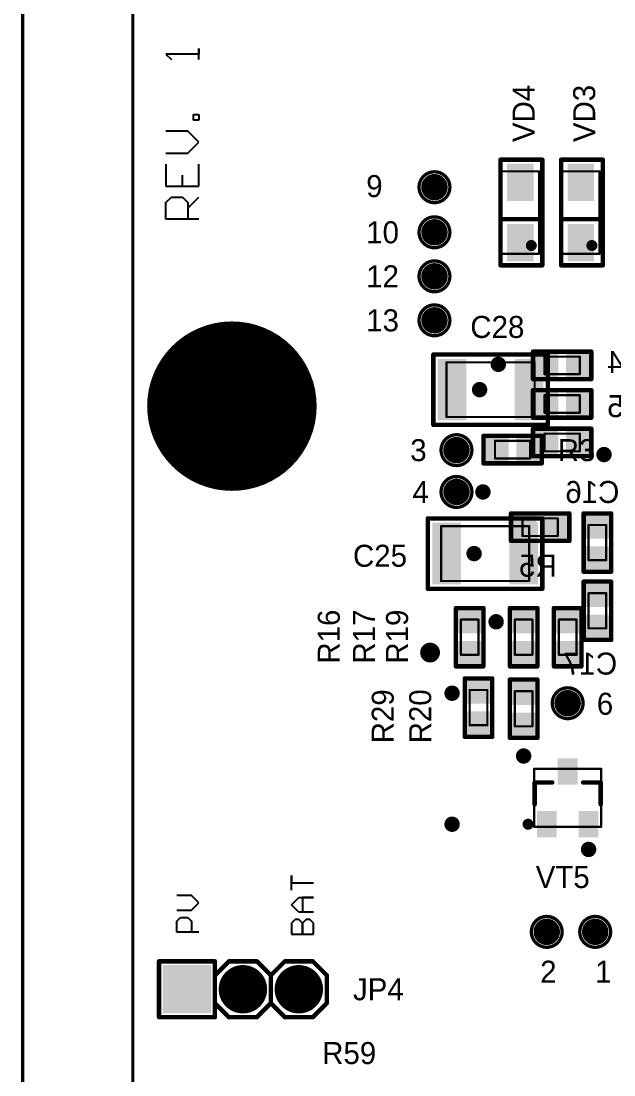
# Model space of a CAD drawing. Header units: millimetres. Extents: x 401 to 511, y 209 to 411.
# Drawn here: x 400.78 to 427.7, y 280.06 to 327.95 of the extents above; entities that cross this region are included whole.
import ezdxf

# ---------------------------------------------------------------- set-up
doc = ezdxf.new("R2010")
doc.units = ezdxf.units.MM
for name, color, linetype in [('BottomOverlay', 54, 'Continuous'), ('BottomSolder', 6, 'Continuous'), ('KeepOutLayer', 6, 'Continuous'), ('Mechanical1', 6, 'Continuous'), ('Mechanical2', 216, 'Continuous'), ('MultiLayer', 9, 'Continuous'), ('TopOverlay', 2, 'Continuous'), ('TopSolder', 216, 'Continuous')]:
    doc.layers.add(name, color=color, linetype=linetype)

msp = doc.modelspace()

# ---------------------------------------------------------------- linework, layer by layer
at = {"layer": 'BottomOverlay', "const_width": 0.2}
for points in [[(424.025, 312.923), (426.675, 312.923)], [(424.025, 311.673), (424.025, 312.923)], [(426.675, 311.673), (426.675, 312.923)], [(424.025, 311.673), (426.675, 311.673)], [(424.025, 311.173), (426.675, 311.173)], [(424.025, 309.923), (424.025, 311.173)], [(426.675, 309.923), (426.675, 311.173)], [(424.025, 309.923), (426.675, 309.923)], [(424.025, 308.173), (424.025, 309.423)], [(424.025, 309.423), (426.675, 309.423)], [(426.675, 308.173), (426.675, 309.423)], [(424.025, 308.173), (426.675, 308.173)], [(423.025, 304.323), (423.025, 305.573)], [(423.025, 305.573), (425.675, 305.573)], [(425.675, 304.323), (425.675, 305.573)], [(426.325, 302.923), (426.325, 305.573)], [(426.325, 305.573), (427.575, 305.573)], [(427.575, 302.923), (427.575, 305.573)], [(423.025, 304.323), (425.675, 304.323)], [(426.325, 302.923), (427.575, 302.923)], [(426.325, 299.823), (426.325, 302.473)], [(426.325, 302.473), (427.575, 302.473)], [(427.575, 299.823), (427.575, 302.473)], [(426.325, 299.823), (427.575, 299.823)]]:
    msp.add_lwpolyline(points, dxfattribs=at)
at = {"layer": 'BottomOverlay', "const_width": 0.1}
for points in [[(423.975, 312.923, 1), (424.075, 312.923, 1)], [(423.975, 312.923, 1), (424.075, 312.923, 1)], [(426.625, 312.923, 1), (426.725, 312.923, 1)], [(426.625, 312.923, 1), (426.725, 312.923, 1)], [(423.975, 311.673, 1), (424.075, 311.673, 1)], [(423.975, 311.673, 1), (424.075, 311.673, 1)], [(426.625, 311.673, 1), (426.725, 311.673, 1)], [(426.625, 311.673, 1), (426.725, 311.673, 1)], [(423.975, 311.173, 1), (424.075, 311.173, 1)], [(423.975, 311.173, 1), (424.075, 311.173, 1)], [(426.625, 311.173, 1), (426.725, 311.173, 1)], [(426.625, 311.173, 1), (426.725, 311.173, 1)], [(423.975, 309.923, 1), (424.075, 309.923, 1)], [(423.975, 309.923, 1), (424.075, 309.923, 1)], [(426.625, 309.923, 1), (426.725, 309.923, 1)], [(426.625, 309.923, 1), (426.725, 309.923, 1)], [(423.975, 309.423, 1), (424.075, 309.423, 1)], [(423.975, 309.423, 1), (424.075, 309.423, 1)], [(426.625, 309.423, 1), (426.725, 309.423, 1)], [(426.625, 309.423, 1), (426.725, 309.423, 1)], [(423.975, 308.173, 1), (424.075, 308.173, 1)], [(423.975, 308.173, 1), (424.075, 308.173, 1)], [(426.625, 308.173, 1), (426.725, 308.173, 1)], [(426.625, 308.173, 1), (426.725, 308.173, 1)], [(422.975, 305.573, 1), (423.075, 305.573, 1)], [(422.975, 305.573, 1), (423.075, 305.573, 1)], [(425.625, 305.573, 1), (425.725, 305.573, 1)], [(425.625, 305.573, 1), (425.725, 305.573, 1)], [(426.275, 305.573, 1), (426.375, 305.573, 1)], [(426.275, 305.573, 1), (426.375, 305.573, 1)], [(427.525, 305.573, 1), (427.625, 305.573, 1)], [(427.525, 305.573, 1), (427.625, 305.573, 1)], [(422.975, 304.323, 1), (423.075, 304.323, 1)], [(422.975, 304.323, 1), (423.075, 304.323, 1)], [(425.625, 304.323, 1), (425.725, 304.323, 1)], [(425.625, 304.323, 1), (425.725, 304.323, 1)], [(426.275, 302.923, 1), (426.375, 302.923, 1)], [(426.275, 302.923, 1), (426.375, 302.923, 1)], [(427.525, 302.923, 1), (427.625, 302.923, 1)], [(427.525, 302.923, 1), (427.625, 302.923, 1)], [(426.275, 302.473, 1), (426.375, 302.473, 1)], [(426.275, 302.473, 1), (426.375, 302.473, 1)], [(427.525, 302.473, 1), (427.625, 302.473, 1)], [(427.525, 302.473, 1), (427.625, 302.473, 1)], [(426.275, 299.823, 1), (426.375, 299.823, 1)], [(426.275, 299.823, 1), (426.375, 299.823, 1)], [(427.525, 299.823, 1), (427.625, 299.823, 1)], [(427.525, 299.823, 1), (427.625, 299.823, 1)]]:
    msp.add_lwpolyline(points, format="xyb", close=True, dxfattribs=at)
at = {"layer": 'BottomSolder'}
for points, const_width in [([(408.425, 310.448, 1), (412.275, 310.448, 1)], 3.85), ([(422.275, 312.348, 1), (422.625, 312.348, 1)], 0.35), ([(421.425, 311.198, 1), (421.775, 311.198, 1)], 0.35), ([(427.075, 308.248, 1), (427.425, 308.248, 1)], 0.35), ([(421.575, 306.548, 1), (421.925, 306.548, 1)], 0.35), ([(421.175, 303.748, 1), (421.525, 303.748, 1)], 0.35), ([(422.175, 300.648, 1), (422.525, 300.648, 1)], 0.35), ([(419.125, 299.248, 1), (419.575, 299.248, 1)], 0.45), ([(420.175, 297.402, 1), (420.525, 297.402, 1)], 0.35), ([(423.425, 294.548, 1), (423.775, 294.548, 1)], 0.35), ([(420.175, 291.448, 1), (420.525, 291.448, 1)], 0.35), ([(426.375, 290.302, 1), (426.725, 290.302, 1)], 0.35), ([(410.3, 283.948, 1), (411.4, 283.948, 1)], 1.1), ([(412.84, 283.948, 1), (413.94, 283.948, 1)], 1.1)]:
    msp.add_lwpolyline(points, format="xyb", close=True, dxfattribs=dict(at, const_width=const_width))
for points in [[(425.175, 311.773), (425.175, 312.823), (424.125, 311.773), (424.125, 312.823)], [(426.575, 311.773), (426.575, 312.823), (425.525, 311.773), (425.525, 312.823)], [(424.125, 311.073), (424.125, 310.023), (425.175, 311.073), (425.175, 310.023)], [(425.525, 311.073), (425.525, 310.023), (426.575, 311.073), (426.575, 310.023)], [(424.125, 309.323), (424.125, 308.273), (425.175, 309.323), (425.175, 308.273)], [(425.525, 309.323), (425.525, 308.273), (426.575, 309.323), (426.575, 308.273)], [(423.125, 305.473), (423.125, 304.423), (424.175, 305.473), (424.175, 304.423)], [(424.525, 305.473), (424.525, 304.423), (425.575, 305.473), (425.575, 304.423)], [(426.425, 304.423), (427.475, 304.423), (426.425, 305.473), (427.475, 305.473)], [(426.425, 303.023), (427.475, 303.023), (426.425, 304.073), (427.475, 304.073)], [(426.425, 301.323), (427.475, 301.323), (426.425, 302.373), (427.475, 302.373)], [(426.425, 299.923), (427.475, 299.923), (426.425, 300.973), (427.475, 300.973)], [(407.21, 282.848), (409.41, 282.848), (407.21, 285.048), (409.41, 285.048)]]:
    msp.add_solid(points, dxfattribs=at)
at = {"layer": 'KeepOutLayer', "const_width": 0.15}
for points in [[(400.85, 210.448), (400.85, 410.448)], [(405.85, 210.448), (405.85, 410.448)]]:
    msp.add_lwpolyline(points, dxfattribs=at)
at = {"layer": 'Mechanical1', "const_width": 0.1}
for points in [[(422.6, 317.372), (422.6, 321.122)], [(422.6, 321.122), (424.3, 321.122)], [(424.3, 317.372), (424.3, 321.122)], [(425.35, 317.372), (425.35, 321.122)], [(425.35, 321.122), (427.05, 321.122)], [(427.05, 317.372), (427.05, 321.122)], [(422.6, 317.372), (424.3, 317.372)], [(425.35, 317.372), (427.05, 317.372)], [(420.1, 312.442), (424.1, 312.442)], [(420.1, 309.953), (420.1, 312.442)], [(424.1, 309.953), (424.1, 312.442)], [(420.1, 309.953), (424.1, 309.953)], [(422.3, 308.073), (422.3, 308.873)], [(422.3, 308.873), (423.9, 308.873)], [(423.9, 308.073), (423.9, 308.873)], [(422.3, 308.073), (423.9, 308.073)], [(419.85, 302.503), (419.85, 304.992)], [(419.85, 304.992), (423.85, 304.992)], [(423.85, 302.503), (423.85, 304.992)], [(419.85, 302.503), (423.85, 302.503)], [(420.75, 300.748), (421.55, 300.748)], [(420.75, 299.148), (420.75, 300.748)], [(421.55, 299.148), (421.55, 300.748)], [(423.2, 300.748), (424, 300.748)], [(423.2, 299.148), (423.2, 300.748)], [(424, 299.148), (424, 300.748)], [(425.2, 300.748), (426, 300.748)], [(425.2, 299.148), (425.2, 300.748)], [(426, 299.148), (426, 300.748)], [(420.75, 299.148), (421.55, 299.148)], [(423.2, 299.148), (424, 299.148)], [(425.2, 299.148), (426, 299.148)], [(421.15, 297.548), (421.95, 297.548)], [(421.15, 295.948), (421.15, 297.548)], [(421.95, 295.948), (421.95, 297.548)], [(423.2, 297.498), (424, 297.498)], [(423.2, 295.898), (423.2, 297.498)], [(424, 295.898), (424, 297.498)], [(421.15, 295.948), (421.95, 295.948)], [(423.2, 295.898), (424, 295.898)], [(424.08, 293.968), (427.12, 293.968)], [(424.08, 291.328), (424.08, 293.968)], [(427.12, 291.328), (427.12, 293.968)], [(424.08, 291.328), (427.12, 291.328)], [(407.04, 285.218), (409.58, 285.218)], [(407.04, 282.678), (407.04, 285.218)], [(409.58, 282.678), (409.58, 285.218)], [(409.58, 284.583), (410.215, 285.218)], [(410.215, 285.218), (411.485, 285.218)], [(411.485, 285.218), (412.12, 284.583)], [(412.12, 284.583), (412.755, 285.218)], [(412.755, 285.218), (414.025, 285.218)], [(414.025, 285.218), (414.66, 284.583)], [(412.12, 283.313), (412.12, 284.583)], [(414.66, 283.313), (414.66, 284.583)], [(409.58, 283.313), (410.215, 282.678)], [(411.485, 282.678), (412.12, 283.313)], [(412.12, 283.313), (412.755, 282.678)], [(414.025, 282.678), (414.66, 283.313)], [(407.04, 282.678), (409.58, 282.678)], [(410.215, 282.678), (411.485, 282.678)], [(412.755, 282.678), (414.025, 282.678)]]:
    msp.add_lwpolyline(points, dxfattribs=at)
at = {"layer": 'Mechanical1'}
for points, const_width in [([(422.575, 321.122, 1), (422.625, 321.122, 1)], 0.05), ([(422.575, 321.122, 1), (422.625, 321.122, 1)], 0.05), ([(424.275, 321.122, 1), (424.325, 321.122, 1)], 0.05), ([(424.275, 321.122, 1), (424.325, 321.122, 1)], 0.05), ([(425.325, 321.122, 1), (425.375, 321.122, 1)], 0.05), ([(425.325, 321.122, 1), (425.375, 321.122, 1)], 0.05), ([(427.025, 321.122, 1), (427.075, 321.122, 1)], 0.05), ([(427.025, 321.122, 1), (427.075, 321.122, 1)], 0.05), ([(423.825, 317.748, 1), (424.075, 317.748, 1)], 0.25), ([(426.575, 317.748, 1), (426.825, 317.748, 1)], 0.25), ([(422.575, 317.372, 1), (422.625, 317.372, 1)], 0.05), ([(422.575, 317.372, 1), (422.625, 317.372, 1)], 0.05), ([(424.275, 317.372, 1), (424.325, 317.372, 1)], 0.05), ([(424.275, 317.372, 1), (424.325, 317.372, 1)], 0.05), ([(425.325, 317.372, 1), (425.375, 317.372, 1)], 0.05), ([(425.325, 317.372, 1), (425.375, 317.372, 1)], 0.05), ([(427.025, 317.372, 1), (427.075, 317.372, 1)], 0.05), ([(427.025, 317.372, 1), (427.075, 317.372, 1)], 0.05), ([(420.075, 312.442, 1), (420.125, 312.442, 1)], 0.05), ([(420.075, 312.442, 1), (420.125, 312.442, 1)], 0.05), ([(424.075, 312.442, 1), (424.125, 312.442, 1)], 0.05), ([(424.075, 312.442, 1), (424.125, 312.442, 1)], 0.05), ([(420.075, 309.953, 1), (420.125, 309.953, 1)], 0.05), ([(420.075, 309.953, 1), (420.125, 309.953, 1)], 0.05), ([(424.075, 309.953, 1), (424.125, 309.953, 1)], 0.05), ([(424.075, 309.953, 1), (424.125, 309.953, 1)], 0.05), ([(422.275, 308.873, 1), (422.325, 308.873, 1)], 0.05), ([(422.275, 308.873, 1), (422.325, 308.873, 1)], 0.05), ([(423.875, 308.873, 1), (423.925, 308.873, 1)], 0.05), ([(423.875, 308.873, 1), (423.925, 308.873, 1)], 0.05), ([(422.275, 308.073, 1), (422.325, 308.073, 1)], 0.05), ([(422.275, 308.073, 1), (422.325, 308.073, 1)], 0.05), ([(423.875, 308.073, 1), (423.925, 308.073, 1)], 0.05), ([(423.875, 308.073, 1), (423.925, 308.073, 1)], 0.05), ([(419.825, 304.992, 1), (419.875, 304.992, 1)], 0.05), ([(419.825, 304.992, 1), (419.875, 304.992, 1)], 0.05), ([(423.825, 304.992, 1), (423.875, 304.992, 1)], 0.05), ([(423.825, 304.992, 1), (423.875, 304.992, 1)], 0.05), ([(419.825, 302.503, 1), (419.875, 302.503, 1)], 0.05), ([(419.825, 302.503, 1), (419.875, 302.503, 1)], 0.05), ([(423.825, 302.503, 1), (423.875, 302.503, 1)], 0.05), ([(423.825, 302.503, 1), (423.875, 302.503, 1)], 0.05), ([(420.725, 300.748, 1), (420.775, 300.748, 1)], 0.05), ([(420.725, 300.748, 1), (420.775, 300.748, 1)], 0.05), ([(421.525, 300.748, 1), (421.575, 300.748, 1)], 0.05), ([(421.525, 300.748, 1), (421.575, 300.748, 1)], 0.05), ([(423.175, 300.748, 1), (423.225, 300.748, 1)], 0.05), ([(423.175, 300.748, 1), (423.225, 300.748, 1)], 0.05), ([(423.975, 300.748, 1), (424.025, 300.748, 1)], 0.05), ([(423.975, 300.748, 1), (424.025, 300.748, 1)], 0.05), ([(425.175, 300.748, 1), (425.225, 300.748, 1)], 0.05), ([(425.175, 300.748, 1), (425.225, 300.748, 1)], 0.05), ([(425.975, 300.748, 1), (426.025, 300.748, 1)], 0.05), ([(425.975, 300.748, 1), (426.025, 300.748, 1)], 0.05), ([(420.725, 299.148, 1), (420.775, 299.148, 1)], 0.05), ([(420.725, 299.148, 1), (420.775, 299.148, 1)], 0.05), ([(421.525, 299.148, 1), (421.575, 299.148, 1)], 0.05), ([(421.525, 299.148, 1), (421.575, 299.148, 1)], 0.05), ([(423.175, 299.148, 1), (423.225, 299.148, 1)], 0.05), ([(423.175, 299.148, 1), (423.225, 299.148, 1)], 0.05), ([(423.975, 299.148, 1), (424.025, 299.148, 1)], 0.05), ([(423.975, 299.148, 1), (424.025, 299.148, 1)], 0.05), ([(425.175, 299.148, 1), (425.225, 299.148, 1)], 0.05), ([(425.175, 299.148, 1), (425.225, 299.148, 1)], 0.05), ([(425.975, 299.148, 1), (426.025, 299.148, 1)], 0.05), ([(425.975, 299.148, 1), (426.025, 299.148, 1)], 0.05), ([(421.125, 297.548, 1), (421.175, 297.548, 1)], 0.05), ([(421.125, 297.548, 1), (421.175, 297.548, 1)], 0.05), ([(421.925, 297.548, 1), (421.975, 297.548, 1)], 0.05), ([(421.925, 297.548, 1), (421.975, 297.548, 1)], 0.05), ([(423.175, 297.498, 1), (423.225, 297.498, 1)], 0.05), ([(423.175, 297.498, 1), (423.225, 297.498, 1)], 0.05), ([(423.975, 297.498, 1), (424.025, 297.498, 1)], 0.05), ([(423.975, 297.498, 1), (424.025, 297.498, 1)], 0.05), ([(421.125, 295.948, 1), (421.175, 295.948, 1)], 0.05), ([(421.125, 295.948, 1), (421.175, 295.948, 1)], 0.05), ([(421.925, 295.948, 1), (421.975, 295.948, 1)], 0.05), ([(421.925, 295.948, 1), (421.975, 295.948, 1)], 0.05), ([(423.175, 295.898, 1), (423.225, 295.898, 1)], 0.05), ([(423.175, 295.898, 1), (423.225, 295.898, 1)], 0.05), ([(423.975, 295.898, 1), (424.025, 295.898, 1)], 0.05), ([(423.975, 295.898, 1), (424.025, 295.898, 1)], 0.05), ([(424.055, 293.968, 1), (424.105, 293.968, 1)], 0.05), ([(424.055, 293.968, 1), (424.105, 293.968, 1)], 0.05), ([(427.095, 293.968, 1), (427.145, 293.968, 1)], 0.05), ([(427.095, 293.968, 1), (427.145, 293.968, 1)], 0.05), ([(423.925, 291.448, 1), (423.675, 291.448, 1)], 0.25), ([(423.613, 291.448, 1), (423.737, 291.448, 1)], 0.125), ([(423.863, 291.448, 1), (423.988, 291.448, 1)], 0.125), ([(424.055, 291.328, 1), (424.105, 291.328, 1)], 0.05), ([(424.055, 291.328, 1), (424.105, 291.328, 1)], 0.05), ([(427.095, 291.328, 1), (427.145, 291.328, 1)], 0.05), ([(427.095, 291.328, 1), (427.145, 291.328, 1)], 0.05), ([(407.015, 285.218, 1), (407.065, 285.218, 1)], 0.05), ([(407.015, 285.218, 1), (407.065, 285.218, 1)], 0.05), ([(409.555, 285.218, 1), (409.605, 285.218, 1)], 0.05), ([(409.555, 285.218, 1), (409.605, 285.218, 1)], 0.05), ([(410.19, 285.218, 1), (410.24, 285.218, 1)], 0.05), ([(410.19, 285.218, 1), (410.24, 285.218, 1)], 0.05), ([(411.46, 285.218, 1), (411.51, 285.218, 1)], 0.05), ([(411.46, 285.218, 1), (411.51, 285.218, 1)], 0.05), ([(412.73, 285.218, 1), (412.78, 285.218, 1)], 0.05), ([(412.73, 285.218, 1), (412.78, 285.218, 1)], 0.05), ([(414, 285.218, 1), (414.05, 285.218, 1)], 0.05), ([(414, 285.218, 1), (414.05, 285.218, 1)], 0.05), ([(409.555, 284.583, 1), (409.605, 284.583, 1)], 0.05), ([(412.095, 284.583, 1), (412.145, 284.583, 1)], 0.05), ([(412.095, 284.583, 1), (412.145, 284.583, 1)], 0.05), ([(412.095, 284.583, 1), (412.145, 284.583, 1)], 0.05), ([(414.635, 284.583, 1), (414.685, 284.583, 1)], 0.05), ([(414.635, 284.583, 1), (414.685, 284.583, 1)], 0.05), ([(409.555, 283.313, 1), (409.605, 283.313, 1)], 0.05), ([(412.095, 283.313, 1), (412.145, 283.313, 1)], 0.05), ([(412.095, 283.313, 1), (412.145, 283.313, 1)], 0.05), ([(412.095, 283.313, 1), (412.145, 283.313, 1)], 0.05), ([(414.635, 283.313, 1), (414.685, 283.313, 1)], 0.05), ([(414.635, 283.313, 1), (414.685, 283.313, 1)], 0.05), ([(407.015, 282.678, 1), (407.065, 282.678, 1)], 0.05), ([(407.015, 282.678, 1), (407.065, 282.678, 1)], 0.05), ([(409.555, 282.678, 1), (409.605, 282.678, 1)], 0.05), ([(409.555, 282.678, 1), (409.605, 282.678, 1)], 0.05), ([(410.19, 282.678, 1), (410.24, 282.678, 1)], 0.05), ([(410.19, 282.678, 1), (410.24, 282.678, 1)], 0.05), ([(411.46, 282.678, 1), (411.51, 282.678, 1)], 0.05), ([(411.46, 282.678, 1), (411.51, 282.678, 1)], 0.05), ([(412.73, 282.678, 1), (412.78, 282.678, 1)], 0.05), ([(412.73, 282.678, 1), (412.78, 282.678, 1)], 0.05), ([(414, 282.678, 1), (414.05, 282.678, 1)], 0.05), ([(414, 282.678, 1), (414.05, 282.678, 1)], 0.05)]:
    msp.add_lwpolyline(points, format="xyb", close=True, dxfattribs=dict(at, const_width=const_width))
at = {"layer": 'Mechanical2', "const_width": 0.1}
for points in [[(424.55, 312.698), (426.15, 312.698)], [(424.55, 311.898), (424.55, 312.698)], [(426.15, 311.898), (426.15, 312.698)], [(424.55, 311.898), (426.15, 311.898)], [(424.55, 310.948), (426.15, 310.948)], [(424.55, 310.147), (424.55, 310.948)], [(426.15, 310.147), (426.15, 310.948)], [(424.55, 310.147), (426.15, 310.147)], [(424.55, 308.397), (424.55, 309.198)], [(424.55, 309.198), (426.15, 309.198)], [(426.15, 308.397), (426.15, 309.198)], [(424.55, 308.397), (426.15, 308.397)], [(423.55, 304.547), (423.55, 305.348)], [(423.55, 305.348), (425.15, 305.348)], [(425.15, 304.547), (425.15, 305.348)], [(426.55, 303.448), (426.55, 305.048)], [(426.55, 305.048), (427.35, 305.048)], [(427.35, 303.448), (427.35, 305.048)], [(423.55, 304.547), (425.15, 304.547)], [(426.55, 303.448), (427.35, 303.448)], [(426.55, 300.348), (426.55, 301.948)], [(426.55, 301.948), (427.35, 301.948)], [(427.35, 300.348), (427.35, 301.948)], [(426.55, 300.348), (427.35, 300.348)]]:
    msp.add_lwpolyline(points, dxfattribs=at)
at = {"layer": 'Mechanical2', "const_width": 0.05}
for points in [[(424.525, 312.698, 1), (424.575, 312.698, 1)], [(424.525, 312.698, 1), (424.575, 312.698, 1)], [(426.125, 312.698, 1), (426.175, 312.698, 1)], [(426.125, 312.698, 1), (426.175, 312.698, 1)], [(424.525, 311.898, 1), (424.575, 311.898, 1)], [(424.525, 311.898, 1), (424.575, 311.898, 1)], [(426.125, 311.898, 1), (426.175, 311.898, 1)], [(426.125, 311.898, 1), (426.175, 311.898, 1)], [(424.525, 310.948, 1), (424.575, 310.948, 1)], [(424.525, 310.948, 1), (424.575, 310.948, 1)], [(426.125, 310.948, 1), (426.175, 310.948, 1)], [(426.125, 310.948, 1), (426.175, 310.948, 1)], [(424.525, 310.147, 1), (424.575, 310.147, 1)], [(424.525, 310.147, 1), (424.575, 310.147, 1)], [(426.125, 310.147, 1), (426.175, 310.147, 1)], [(426.125, 310.147, 1), (426.175, 310.147, 1)], [(424.525, 309.198, 1), (424.575, 309.198, 1)], [(424.525, 309.198, 1), (424.575, 309.198, 1)], [(426.125, 309.198, 1), (426.175, 309.198, 1)], [(426.125, 309.198, 1), (426.175, 309.198, 1)], [(424.525, 308.397, 1), (424.575, 308.397, 1)], [(424.525, 308.397, 1), (424.575, 308.397, 1)], [(426.125, 308.397, 1), (426.175, 308.397, 1)], [(426.125, 308.397, 1), (426.175, 308.397, 1)], [(423.525, 305.348, 1), (423.575, 305.348, 1)], [(423.525, 305.348, 1), (423.575, 305.348, 1)], [(425.125, 305.348, 1), (425.175, 305.348, 1)], [(425.125, 305.348, 1), (425.175, 305.348, 1)], [(426.525, 305.048, 1), (426.575, 305.048, 1)], [(426.525, 305.048, 1), (426.575, 305.048, 1)], [(427.325, 305.048, 1), (427.375, 305.048, 1)], [(427.325, 305.048, 1), (427.375, 305.048, 1)], [(423.525, 304.547, 1), (423.575, 304.547, 1)], [(423.525, 304.547, 1), (423.575, 304.547, 1)], [(425.125, 304.547, 1), (425.175, 304.547, 1)], [(425.125, 304.547, 1), (425.175, 304.547, 1)], [(426.525, 303.448, 1), (426.575, 303.448, 1)], [(426.525, 303.448, 1), (426.575, 303.448, 1)], [(427.325, 303.448, 1), (427.375, 303.448, 1)], [(427.325, 303.448, 1), (427.375, 303.448, 1)], [(426.525, 301.948, 1), (426.575, 301.948, 1)], [(426.525, 301.948, 1), (426.575, 301.948, 1)], [(427.325, 301.948, 1), (427.375, 301.948, 1)], [(427.325, 301.948, 1), (427.375, 301.948, 1)], [(426.525, 300.348, 1), (426.575, 300.348, 1)], [(426.525, 300.348, 1), (426.575, 300.348, 1)], [(427.325, 300.348, 1), (427.375, 300.348, 1)], [(427.325, 300.348, 1), (427.375, 300.348, 1)]]:
    msp.add_lwpolyline(points, format="xyb", close=True, dxfattribs=at)
at = {"layer": 'MultiLayer'}
for points, const_width in [([(422.275, 312.348, 1), (422.625, 312.348, 1)], 0.35), ([(421.425, 311.198, 1), (421.775, 311.198, 1)], 0.35), ([(427.075, 308.248, 1), (427.425, 308.248, 1)], 0.35), ([(421.575, 306.548, 1), (421.925, 306.548, 1)], 0.35), ([(421.175, 303.748, 1), (421.525, 303.748, 1)], 0.35), ([(422.175, 300.648, 1), (422.525, 300.648, 1)], 0.35), ([(419.175, 299.248, 1), (419.525, 299.248, 1)], 0.35), ([(420.175, 297.402, 1), (420.525, 297.402, 1)], 0.35), ([(423.425, 294.548, 1), (423.775, 294.548, 1)], 0.35), ([(420.175, 291.448, 1), (420.525, 291.448, 1)], 0.35), ([(426.375, 290.302, 1), (426.725, 290.302, 1)], 0.35), ([(410.35, 283.948, 1), (411.35, 283.948, 1)], 1), ([(412.89, 283.948, 1), (413.89, 283.948, 1)], 1)]:
    msp.add_lwpolyline(points, format="xyb", close=True, dxfattribs=dict(at, const_width=const_width))
msp.add_solid([(407.31, 282.948), (409.31, 282.948), (407.31, 284.948), (409.31, 284.948)], dxfattribs=at)
at = {"layer": 'TopOverlay'}
for p, q in [((408.85, 326.195), (408.85, 326.695)), ((408.85, 326.695), (408.85, 326.445)), ((408.85, 326.445), (407.35, 326.445)), ((407.35, 326.445), (407.6, 326.195)), ((408.6, 323.446), (408.6, 323.696)), ((408.6, 323.696), (408.85, 323.696)), ((408.85, 323.446), (408.6, 323.446)), ((408.85, 323.696), (408.85, 323.446)), ((408.35, 322.946), (407.35, 322.946)), ((408.85, 322.446), (408.35, 322.946)), ((408.35, 321.947), (408.85, 322.446)), ((407.35, 321.947), (408.35, 321.947)), ((407.35, 321.447), (407.35, 320.447)), ((408.85, 320.447), (408.85, 321.447)), ((408.1, 320.447), (408.1, 320.947)), ((407.35, 320.447), (408.85, 320.447)), ((407.35, 319.697), (407.6, 319.947)), ((407.6, 319.947), (408.1, 319.947)), ((408.1, 319.947), (408.35, 319.697)), ((408.35, 319.447), (408.85, 319.947)), ((407.35, 318.948), (407.35, 319.697)), ((408.35, 319.697), (408.35, 318.948)), ((408.85, 318.948), (407.35, 318.948)), ((413.05, 288.447), (413.05, 289.113)), ((413.05, 289.113), (413.05, 288.78)), ((413.05, 288.78), (414.05, 288.78)), ((408.517, 288.214), (407.85, 288.214)), ((408.85, 287.881), (408.517, 288.214)), ((408.517, 287.547), (408.85, 287.881)), ((413.05, 287.781), (413.384, 288.114)), ((413.384, 288.114), (414.05, 288.114)), ((414.05, 288.114), (413.55, 288.114)), ((413.55, 288.114), (413.55, 287.447)), ((407.85, 287.547), (408.517, 287.547)), ((413.384, 287.447), (413.05, 287.781)), ((414.05, 287.447), (413.384, 287.447)), ((407.85, 287.047), (408.017, 287.214)), ((407.85, 286.548), (407.85, 287.047)), ((408.017, 287.214), (408.35, 287.214)), ((408.35, 287.214), (408.517, 287.047)), ((408.517, 287.047), (408.517, 286.548)), ((413.217, 287.114), (413.05, 286.947)), ((413.05, 286.947), (413.05, 286.448)), ((413.384, 287.114), (413.217, 287.114)), ((413.55, 286.947), (413.384, 287.114)), ((413.717, 287.114), (413.55, 286.947)), ((413.55, 286.947), (413.55, 286.448)), ((413.55, 286.448), (413.55, 286.947)), ((413.883, 287.114), (413.717, 287.114)), ((414.05, 286.947), (413.883, 287.114)), ((414.05, 286.448), (414.05, 286.947)), ((408.85, 286.548), (407.85, 286.548)), ((413.05, 286.448), (414.05, 286.448))]:
    msp.add_line(p, q, dxfattribs=at)
at = {"layer": 'TopOverlay', "const_width": 0.2}
for points in [[(422.55, 321.648), (424.45, 321.648)], [(422.55, 316.848), (422.55, 321.648)], [(424.45, 316.948), (424.45, 321.648)], [(425.3, 321.648), (427.2, 321.648)], [(425.3, 316.848), (425.3, 321.648)], [(427.2, 316.948), (427.2, 321.648)], [(422.55, 318.948), (424.45, 318.948)], [(425.3, 318.948), (427.2, 318.948)], [(422.55, 316.848), (424.45, 316.848)], [(424.45, 316.848), (424.45, 316.948)], [(425.3, 316.848), (427.2, 316.848)], [(427.2, 316.848), (427.2, 316.948)], [(419.5, 309.598), (419.5, 312.798)], [(419.5, 312.798), (424.7, 312.798)], [(424.7, 309.598), (424.7, 312.798)], [(419.5, 309.598), (424.7, 309.598)], [(421.775, 307.848), (421.775, 309.098)], [(421.775, 309.098), (424.425, 309.098)], [(424.425, 307.848), (424.425, 309.098)], [(421.775, 307.848), (424.425, 307.848)], [(419.25, 305.348), (424.45, 305.348)], [(419.25, 302.148), (419.25, 305.348)], [(424.45, 302.148), (424.45, 305.348)], [(419.25, 302.148), (424.45, 302.148)], [(420.525, 301.273), (421.775, 301.273)], [(420.525, 298.623), (420.525, 301.273)], [(421.775, 298.623), (421.775, 301.273)], [(422.975, 301.273), (424.225, 301.273)], [(422.975, 298.623), (422.975, 301.273)], [(424.225, 298.623), (424.225, 301.273)], [(424.975, 301.273), (426.225, 301.273)], [(424.975, 298.623), (424.975, 301.273)], [(426.225, 298.623), (426.225, 301.273)], [(420.525, 298.623), (421.775, 298.623)], [(422.975, 298.623), (424.225, 298.623)], [(424.975, 298.623), (426.225, 298.623)], [(420.925, 298.073), (422.175, 298.073)], [(420.925, 295.423), (420.925, 298.073)], [(422.175, 295.423), (422.175, 298.073)], [(422.975, 298.023), (424.225, 298.023)], [(422.975, 295.373), (422.975, 298.023)], [(424.225, 295.373), (424.225, 298.023)], [(420.925, 295.423), (422.175, 295.423)], [(422.975, 295.373), (424.225, 295.373)], [(424.1, 293.348), (424.9, 293.348)], [(424.1, 292.348), (424.1, 293.348)], [(426.3, 293.348), (427.1, 293.348)], [(427.1, 292.348), (427.1, 293.348)], [(407.04, 282.678), (407.04, 285.218)], [(407.04, 285.218), (409.58, 285.218)], [(409.58, 284.583), (410.215, 285.218)], [(409.58, 282.678), (409.58, 285.218)], [(410.215, 285.218), (411.485, 285.218)], [(411.485, 285.218), (412.12, 284.583)], [(412.12, 284.583), (412.755, 285.218)], [(412.755, 285.218), (414.025, 285.218)], [(414.025, 285.218), (414.66, 284.583)], [(412.12, 283.313), (412.12, 284.583)], [(414.66, 283.313), (414.66, 284.583)], [(409.58, 283.313), (410.215, 282.678)], [(411.485, 282.678), (412.12, 283.313)], [(412.12, 283.313), (412.755, 282.678)], [(414.025, 282.678), (414.66, 283.313)], [(407.04, 282.678), (409.58, 282.678)], [(410.215, 282.678), (411.485, 282.678)], [(412.755, 282.678), (414.025, 282.678)]]:
    msp.add_lwpolyline(points, dxfattribs=at)
at = {"layer": 'TopOverlay'}
for points, const_width in [([(422.5, 321.648, 1), (422.6, 321.648, 1)], 0.1), ([(422.5, 321.648, 1), (422.6, 321.648, 1)], 0.1), ([(424.4, 321.648, 1), (424.5, 321.648, 1)], 0.1), ([(424.4, 321.648, 1), (424.5, 321.648, 1)], 0.1), ([(425.25, 321.648, 1), (425.35, 321.648, 1)], 0.1), ([(425.25, 321.648, 1), (425.35, 321.648, 1)], 0.1), ([(427.15, 321.648, 1), (427.25, 321.648, 1)], 0.1), ([(427.15, 321.648, 1), (427.25, 321.648, 1)], 0.1), ([(420.25, 320.398, 1), (418.85, 320.398, 1)], 0.15), ([(418.812, 320.398, 1), (418.888, 320.398, 1)], 0.075), ([(420.213, 320.398, 1), (420.288, 320.398, 1)], 0.075), ([(420.25, 318.348, 1), (418.85, 318.348, 1)], 0.15), ([(422.5, 318.948, 1), (422.6, 318.948, 1)], 0.1), ([(424.4, 318.948, 1), (424.5, 318.948, 1)], 0.1), ([(425.25, 318.948, 1), (425.35, 318.948, 1)], 0.1), ([(427.15, 318.948, 1), (427.25, 318.948, 1)], 0.1), ([(418.812, 318.348, 1), (418.888, 318.348, 1)], 0.075), ([(420.213, 318.348, 1), (420.288, 318.348, 1)], 0.075), ([(420.25, 316.348, 1), (418.85, 316.348, 1)], 0.15), ([(422.5, 316.848, 1), (422.6, 316.848, 1)], 0.1), ([(422.5, 316.848, 1), (422.6, 316.848, 1)], 0.1), ([(424.4, 316.948, 1), (424.5, 316.948, 1)], 0.1), ([(424.4, 316.948, 1), (424.5, 316.948, 1)], 0.1), ([(424.4, 316.848, 1), (424.5, 316.848, 1)], 0.1), ([(424.4, 316.848, 1), (424.5, 316.848, 1)], 0.1), ([(425.25, 316.848, 1), (425.35, 316.848, 1)], 0.1), ([(425.25, 316.848, 1), (425.35, 316.848, 1)], 0.1), ([(427.15, 316.948, 1), (427.25, 316.948, 1)], 0.1), ([(427.15, 316.948, 1), (427.25, 316.948, 1)], 0.1), ([(427.15, 316.848, 1), (427.25, 316.848, 1)], 0.1), ([(427.15, 316.848, 1), (427.25, 316.848, 1)], 0.1), ([(418.812, 316.348, 1), (418.888, 316.348, 1)], 0.075), ([(420.213, 316.348, 1), (420.288, 316.348, 1)], 0.075), ([(420.25, 314.348, 1), (418.85, 314.348, 1)], 0.15), ([(418.812, 314.348, 1), (418.888, 314.348, 1)], 0.075), ([(420.213, 314.348, 1), (420.288, 314.348, 1)], 0.075), ([(419.45, 312.798, 1), (419.55, 312.798, 1)], 0.1), ([(419.45, 312.798, 1), (419.55, 312.798, 1)], 0.1), ([(424.65, 312.798, 1), (424.75, 312.798, 1)], 0.1), ([(424.65, 312.798, 1), (424.75, 312.798, 1)], 0.1), ([(419.45, 309.598, 1), (419.55, 309.598, 1)], 0.1), ([(419.45, 309.598, 1), (419.55, 309.598, 1)], 0.1), ([(424.65, 309.598, 1), (424.75, 309.598, 1)], 0.1), ([(424.65, 309.598, 1), (424.75, 309.598, 1)], 0.1), ([(421.25, 308.448, 1), (419.85, 308.448, 1)], 0.15), ([(421.725, 309.098, 1), (421.825, 309.098, 1)], 0.1), ([(421.725, 309.098, 1), (421.825, 309.098, 1)], 0.1), ([(424.375, 309.098, 1), (424.475, 309.098, 1)], 0.1), ([(424.375, 309.098, 1), (424.475, 309.098, 1)], 0.1), ([(419.813, 308.448, 1), (419.888, 308.448, 1)], 0.075), ([(421.213, 308.448, 1), (421.288, 308.448, 1)], 0.075), ([(421.725, 307.848, 1), (421.825, 307.848, 1)], 0.1), ([(421.725, 307.848, 1), (421.825, 307.848, 1)], 0.1), ([(424.375, 307.848, 1), (424.475, 307.848, 1)], 0.1), ([(424.375, 307.848, 1), (424.475, 307.848, 1)], 0.1), ([(421.25, 306.548, 1), (419.85, 306.548, 1)], 0.15), ([(419.813, 306.548, 1), (419.888, 306.548, 1)], 0.075), ([(421.213, 306.548, 1), (421.288, 306.548, 1)], 0.075), ([(419.2, 305.348, 1), (419.3, 305.348, 1)], 0.1), ([(419.2, 305.348, 1), (419.3, 305.348, 1)], 0.1), ([(424.4, 305.348, 1), (424.5, 305.348, 1)], 0.1), ([(424.4, 305.348, 1), (424.5, 305.348, 1)], 0.1), ([(419.2, 302.148, 1), (419.3, 302.148, 1)], 0.1), ([(419.2, 302.148, 1), (419.3, 302.148, 1)], 0.1), ([(424.4, 302.148, 1), (424.5, 302.148, 1)], 0.1), ([(424.4, 302.148, 1), (424.5, 302.148, 1)], 0.1), ([(420.475, 301.273, 1), (420.575, 301.273, 1)], 0.1), ([(420.475, 301.273, 1), (420.575, 301.273, 1)], 0.1), ([(421.725, 301.273, 1), (421.825, 301.273, 1)], 0.1), ([(421.725, 301.273, 1), (421.825, 301.273, 1)], 0.1), ([(422.925, 301.273, 1), (423.025, 301.273, 1)], 0.1), ([(422.925, 301.273, 1), (423.025, 301.273, 1)], 0.1), ([(424.175, 301.273, 1), (424.275, 301.273, 1)], 0.1), ([(424.175, 301.273, 1), (424.275, 301.273, 1)], 0.1), ([(424.925, 301.273, 1), (425.025, 301.273, 1)], 0.1), ([(424.925, 301.273, 1), (425.025, 301.273, 1)], 0.1), ([(426.175, 301.273, 1), (426.275, 301.273, 1)], 0.1), ([(426.175, 301.273, 1), (426.275, 301.273, 1)], 0.1), ([(420.475, 298.623, 1), (420.575, 298.623, 1)], 0.1), ([(420.475, 298.623, 1), (420.575, 298.623, 1)], 0.1), ([(421.725, 298.623, 1), (421.825, 298.623, 1)], 0.1), ([(421.725, 298.623, 1), (421.825, 298.623, 1)], 0.1), ([(422.925, 298.623, 1), (423.025, 298.623, 1)], 0.1), ([(422.925, 298.623, 1), (423.025, 298.623, 1)], 0.1), ([(424.175, 298.623, 1), (424.275, 298.623, 1)], 0.1), ([(424.175, 298.623, 1), (424.275, 298.623, 1)], 0.1), ([(424.925, 298.623, 1), (425.025, 298.623, 1)], 0.1), ([(424.925, 298.623, 1), (425.025, 298.623, 1)], 0.1), ([(426.175, 298.623, 1), (426.275, 298.623, 1)], 0.1), ([(426.175, 298.623, 1), (426.275, 298.623, 1)], 0.1), ([(420.875, 298.073, 1), (420.975, 298.073, 1)], 0.1), ([(420.875, 298.073, 1), (420.975, 298.073, 1)], 0.1), ([(422.125, 298.073, 1), (422.225, 298.073, 1)], 0.1), ([(422.125, 298.073, 1), (422.225, 298.073, 1)], 0.1), ([(422.925, 298.023, 1), (423.025, 298.023, 1)], 0.1), ([(422.925, 298.023, 1), (423.025, 298.023, 1)], 0.1), ([(424.175, 298.023, 1), (424.275, 298.023, 1)], 0.1), ([(424.175, 298.023, 1), (424.275, 298.023, 1)], 0.1), ([(426.3, 296.948, 1), (424.9, 296.948, 1)], 0.15), ([(424.862, 296.948, 1), (424.937, 296.948, 1)], 0.075), ([(426.263, 296.948, 1), (426.338, 296.948, 1)], 0.075), ([(420.875, 295.423, 1), (420.975, 295.423, 1)], 0.1), ([(420.875, 295.423, 1), (420.975, 295.423, 1)], 0.1), ([(422.125, 295.423, 1), (422.225, 295.423, 1)], 0.1), ([(422.125, 295.423, 1), (422.225, 295.423, 1)], 0.1), ([(422.925, 295.373, 1), (423.025, 295.373, 1)], 0.1), ([(422.925, 295.373, 1), (423.025, 295.373, 1)], 0.1), ([(424.175, 295.373, 1), (424.275, 295.373, 1)], 0.1), ([(424.175, 295.373, 1), (424.275, 295.373, 1)], 0.1), ([(424.05, 293.348, 1), (424.15, 293.348, 1)], 0.1), ([(424.05, 293.348, 1), (424.15, 293.348, 1)], 0.1), ([(424.85, 293.348, 1), (424.95, 293.348, 1)], 0.1), ([(426.25, 293.348, 1), (426.35, 293.348, 1)], 0.1), ([(427.05, 293.348, 1), (427.15, 293.348, 1)], 0.1), ([(427.05, 293.348, 1), (427.15, 293.348, 1)], 0.1), ([(424.05, 292.348, 1), (424.15, 292.348, 1)], 0.1), ([(427.05, 292.348, 1), (427.15, 292.348, 1)], 0.1), ([(423.925, 291.448, 1), (423.675, 291.448, 1)], 0.25), ([(423.613, 291.448, 1), (423.737, 291.448, 1)], 0.125), ([(423.863, 291.448, 1), (423.988, 291.448, 1)], 0.125), ([(425.35, 286.557, 1), (423.95, 286.557, 1)], 0.15), ([(427.55, 286.557, 1), (426.15, 286.557, 1)], 0.15), ([(423.912, 286.557, 1), (423.988, 286.557, 1)], 0.075), ([(425.313, 286.557, 1), (425.388, 286.557, 1)], 0.075), ([(426.112, 286.557, 1), (426.187, 286.557, 1)], 0.075), ([(427.513, 286.557, 1), (427.588, 286.557, 1)], 0.075), ([(406.99, 285.218, 1), (407.09, 285.218, 1)], 0.1), ([(406.99, 285.218, 1), (407.09, 285.218, 1)], 0.1), ([(409.53, 285.218, 1), (409.63, 285.218, 1)], 0.1), ([(409.53, 285.218, 1), (409.63, 285.218, 1)], 0.1), ([(410.165, 285.218, 1), (410.265, 285.218, 1)], 0.1), ([(410.165, 285.218, 1), (410.265, 285.218, 1)], 0.1), ([(411.435, 285.218, 1), (411.535, 285.218, 1)], 0.1), ([(411.435, 285.218, 1), (411.535, 285.218, 1)], 0.1), ([(412.705, 285.218, 1), (412.805, 285.218, 1)], 0.1), ([(412.705, 285.218, 1), (412.805, 285.218, 1)], 0.1), ([(413.975, 285.218, 1), (414.075, 285.218, 1)], 0.1), ([(413.975, 285.218, 1), (414.075, 285.218, 1)], 0.1), ([(409.53, 284.583, 1), (409.63, 284.583, 1)], 0.1), ([(412.07, 284.583, 1), (412.17, 284.583, 1)], 0.1), ([(412.07, 284.583, 1), (412.17, 284.583, 1)], 0.1), ([(412.07, 284.583, 1), (412.17, 284.583, 1)], 0.1), ([(414.61, 284.583, 1), (414.71, 284.583, 1)], 0.1), ([(414.61, 284.583, 1), (414.71, 284.583, 1)], 0.1), ([(409.53, 283.313, 1), (409.63, 283.313, 1)], 0.1), ([(412.07, 283.313, 1), (412.17, 283.313, 1)], 0.1), ([(412.07, 283.313, 1), (412.17, 283.313, 1)], 0.1), ([(412.07, 283.313, 1), (412.17, 283.313, 1)], 0.1), ([(414.61, 283.313, 1), (414.71, 283.313, 1)], 0.1), ([(414.61, 283.313, 1), (414.71, 283.313, 1)], 0.1), ([(406.99, 282.678, 1), (407.09, 282.678, 1)], 0.1), ([(406.99, 282.678, 1), (407.09, 282.678, 1)], 0.1), ([(409.53, 282.678, 1), (409.63, 282.678, 1)], 0.1), ([(409.53, 282.678, 1), (409.63, 282.678, 1)], 0.1), ([(410.165, 282.678, 1), (410.265, 282.678, 1)], 0.1), ([(410.165, 282.678, 1), (410.265, 282.678, 1)], 0.1), ([(411.435, 282.678, 1), (411.535, 282.678, 1)], 0.1), ([(411.435, 282.678, 1), (411.535, 282.678, 1)], 0.1), ([(412.705, 282.678, 1), (412.805, 282.678, 1)], 0.1), ([(412.705, 282.678, 1), (412.805, 282.678, 1)], 0.1), ([(413.975, 282.678, 1), (414.075, 282.678, 1)], 0.1), ([(413.975, 282.678, 1), (414.075, 282.678, 1)], 0.1)]:
    msp.add_lwpolyline(points, format="xyb", close=True, dxfattribs=dict(at, const_width=const_width))
at = {"layer": 'TopSolder'}
for points, const_width in [([(419.25, 320.398, 1), (419.85, 320.398, 1)], 0.6), ([(419.25, 318.348, 1), (419.85, 318.348, 1)], 0.6), ([(419.25, 316.348, 1), (419.85, 316.348, 1)], 0.6), ([(419.25, 314.348, 1), (419.85, 314.348, 1)], 0.6), ([(408.425, 310.448, 1), (412.275, 310.448, 1)], 3.85), ([(422.275, 312.348, 1), (422.625, 312.348, 1)], 0.35), ([(421.425, 311.198, 1), (421.775, 311.198, 1)], 0.35), ([(420.25, 308.448, 1), (420.85, 308.448, 1)], 0.6), ([(427.075, 308.248, 1), (427.425, 308.248, 1)], 0.35), ([(420.25, 306.548, 1), (420.85, 306.548, 1)], 0.6), ([(421.575, 306.548, 1), (421.925, 306.548, 1)], 0.35), ([(421.175, 303.748, 1), (421.525, 303.748, 1)], 0.35), ([(422.175, 300.648, 1), (422.525, 300.648, 1)], 0.35), ([(419.125, 299.248, 1), (419.575, 299.248, 1)], 0.45), ([(420.175, 297.402, 1), (420.525, 297.402, 1)], 0.35), ([(425.3, 296.948, 1), (425.9, 296.948, 1)], 0.6), ([(423.425, 294.548, 1), (423.775, 294.548, 1)], 0.35), ([(420.175, 291.448, 1), (420.525, 291.448, 1)], 0.35), ([(426.375, 290.302, 1), (426.725, 290.302, 1)], 0.35), ([(424.35, 286.557, 1), (424.95, 286.557, 1)], 0.6), ([(426.55, 286.557, 1), (427.15, 286.557, 1)], 0.6), ([(410.3, 283.948, 1), (411.4, 283.948, 1)], 1.1), ([(412.84, 283.948, 1), (413.94, 283.948, 1)], 1.1)]:
    msp.add_lwpolyline(points, format="xyb", close=True, dxfattribs=dict(at, const_width=const_width))
for points in [[(422.85, 319.773), (424.05, 319.773), (422.85, 321.473), (424.05, 321.473)], [(425.6, 319.773), (426.8, 319.773), (425.6, 321.473), (426.8, 321.473)], [(422.85, 317.023), (424.05, 317.023), (422.85, 318.723), (424.05, 318.723)], [(425.6, 317.023), (426.8, 317.023), (425.6, 318.723), (426.8, 318.723)], [(419.7, 312.598), (419.7, 309.798), (421, 312.598), (421, 309.798)], [(423.2, 312.598), (423.2, 309.798), (424.5, 312.598), (424.5, 309.798)], [(422.925, 307.948), (422.925, 308.998), (421.875, 307.948), (421.875, 308.998)], [(424.325, 307.948), (424.325, 308.998), (423.275, 307.948), (423.275, 308.998)], [(420.75, 302.348), (420.75, 305.148), (419.45, 302.348), (419.45, 305.148)], [(424.25, 302.348), (424.25, 305.148), (422.95, 302.348), (422.95, 305.148)], [(421.675, 301.173), (420.625, 301.173), (421.675, 300.123), (420.625, 300.123)], [(423.075, 300.123), (424.125, 300.123), (423.075, 301.173), (424.125, 301.173)], [(425.075, 300.123), (426.125, 300.123), (425.075, 301.173), (426.125, 301.173)], [(421.675, 299.773), (420.625, 299.773), (421.675, 298.723), (420.625, 298.723)], [(423.075, 298.723), (424.125, 298.723), (423.075, 299.773), (424.125, 299.773)], [(425.075, 298.723), (426.125, 298.723), (425.075, 299.773), (426.125, 299.773)], [(422.075, 297.973), (421.025, 297.973), (422.075, 296.923), (421.025, 296.923)], [(423.075, 296.873), (424.125, 296.873), (423.075, 297.923), (424.125, 297.923)], [(422.075, 296.573), (421.025, 296.573), (422.075, 295.523), (421.025, 295.523)], [(423.075, 295.473), (424.125, 295.473), (423.075, 296.523), (424.125, 296.523)], [(426.05, 294.448), (425.15, 294.448), (426.05, 293.248), (425.15, 293.248)], [(425.1, 292.048), (424.2, 292.048), (425.1, 290.848), (424.2, 290.848)], [(427, 292.048), (426.1, 292.048), (427, 290.848), (426.1, 290.848)], [(407.21, 282.848), (409.41, 282.848), (407.21, 285.048), (409.41, 285.048)]]:
    msp.add_solid(points, dxfattribs=at)

# ---------------------------------------------------------------- texts
at = {"layer": 'BottomOverlay', "text_generation_flag": 2}
for s, p in [('C14', (429.85, 311.948)), ('C15', (429.85, 309.948)), ('C16', (427.95, 306.048)), ('R5', (425.1, 302.698)), ('C17', (427.85, 298.248))]:
    msp.add_text(s, height=1, dxfattribs=at).set_placement(p)
at = {"layer": 'TopOverlay'}
for s, p in [('VD4', (424.1, 322.448)), ('VD3', (426.85, 322.448)), ('R16', (415.25, 298.748)), ('R17', (416.85, 298.748)), ('R19', (418.35, 298.748)), ('R29', (417.701, 295.125)), ('R20', (419.401, 295.125))]:
    msp.add_text(s, height=1, rotation=90, dxfattribs=at).set_placement(p)
for s, p in [('9', (416.45, 319.948)), ('10', (416.45, 317.848)), ('12', (416.45, 315.848)), ('13', (416.45, 313.848)), ('C28', (421.18, 313.548)), ('3', (418.45, 307.948)), ('R3', (425.15, 307.948)), ('4', (418.55, 306.048)), ('C25', (415.85, 303.148)), ('6', (426.925, 296.423)), ('VT5', (424.15, 288.548)), ('2', (424.35, 284.248)), ('1', (426.85, 284.248)), ('JP4', (415.85, 283.448)), ('R59', (414.45, 280.548))]:
    msp.add_text(s, height=1, dxfattribs=at).set_placement(p)

doc.saveas('drawing.dxf')
